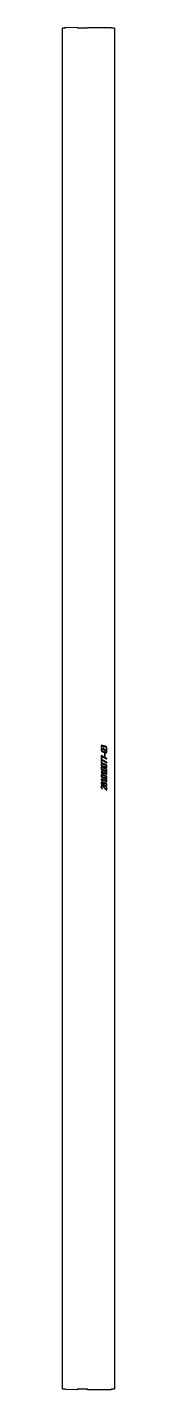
# Model space of a CAD drawing. Header units: millimetres. Extents: x 206 to 294, y 225 to 2503.
import ezdxf

# ---------------------------------------------------------------- set-up
doc = ezdxf.new("R2010")
doc.units = ezdxf.units.MM
doc.linetypes.add('K5LT_BASIC', pattern=[0])
doc.layers.add('Engraving', color=7, linetype='Continuous')

msp = doc.modelspace()

# ---------------------------------------------------------------- linework, layer by layer
at = {"color": 143, "linetype": 'K5LT_BASIC', "lineweight": 25, "true_color": 0x33acca}
for p, q in [((206.5, 226.9), (206.5, 2501.6)), ((211.5, 2501.5), (206.5, 2501.6)), ((211.5, 2501.5), (211.5, 2503)), ((211.5, 2503), (231.5, 2502.9)), ((231.5, 2502.9), (231.5, 2501.4)), ((236.5, 2501.4), (231.5, 2501.4)), ((248.6, 2502.9), (288.6, 2502.9)), ((248.6, 2501.4), (248.6, 2502.9)), ((288.6, 2502.9), (288.6, 2501.4)), ((293.6, 2501.4), (288.6, 2501.4)), ((293.6, 2501.4), (293.6, 226.7)), ((206.5, 226.9), (211.5, 226.9)), ((211.5, 225.4), (211.5, 226.9)), ((231.5, 225.3), (211.5, 225.4)), ((231.5, 226.8), (236.5, 226.8)), ((231.5, 226.8), (231.5, 225.3)), ((243.6, 226.7), (248.6, 226.7)), ((248.6, 225.2), (248.6, 226.7)), ((288.6, 225.2), (248.6, 225.2)), ((288.6, 226.7), (293.6, 226.7)), ((288.6, 226.7), (288.6, 225.2))]:
    msp.add_line(p, q, dxfattribs=at)
for points in [[(248.6, 2501.4), (243.3, 2501.4), (242.7, 2501.4), (241.8, 2501.4), (240.9, 2501.4), (240, 2501.4), (239.1, 2501.4), (238.3, 2501.4), (237.4, 2501.4), (236.8, 2501.4), (236.5, 2501.4)], [(236.5, 226.8), (236.8, 226.8), (237.4, 226.8), (238.3, 226.8), (239.1, 226.8), (240, 226.7), (240.9, 226.7), (241.8, 226.7), (242.7, 226.7), (243.3, 226.7), (243.6, 226.7)]]:
    msp.add_open_spline(points, degree=3, dxfattribs=at)
at = {"layer": 'Engraving', "color": 143, "linetype": 'K5LT_BASIC', "lineweight": 25, "true_color": 0x33acca}
for points, knots in [([(275.5, 1300.7), (275.7, 1301.1), (276.2, 1301.3), (276.8, 1301.4), (277.4, 1301.2), (278.1, 1301), (278.8, 1300.8), (279.7, 1300.5), (280.3, 1299.6), (280.9, 1298.8), (280.9, 1297.9), (280.9, 1297), (280.9, 1296.1), (280.9, 1296), (280.8, 1295.9), (280.7, 1295.8), (280.5, 1295.9), (280.5, 1295.9), (280.3, 1296.1), (280.2, 1296.2), (280.2, 1296.4), (280.2, 1297.3), (280.2, 1298.1), (280.2, 1298.7), (279.8, 1299.3), (279.4, 1299.8), (278.8, 1300), (278.1, 1300.3), (277.4, 1300.5), (276.8, 1300.7), (276.3, 1300.5), (275.9, 1300.2), (275.9, 1299.6), (275.9, 1299.4), (275.9, 1299.2), (275.9, 1299.1), (275.8, 1299), (275.7, 1299), (275.6, 1299), (275.5, 1299), (275.4, 1299.2), (275.2, 1299.3), (275.2, 1299.5), (275.2, 1300.1), (274.8, 1300.6), (274.4, 1301.2), (273.8, 1301.4), (273.4, 1301.5), (273.1, 1301.6), (272.5, 1301.8), (272.1, 1301.6), (271.7, 1301.3), (271.7, 1300.7), (271.7, 1300), (271.7, 1299.3), (271.7, 1299.1), (271.6, 1299), (271.5, 1299), (271.3, 1299), (271.2, 1299.1), (271.1, 1299.2), (271, 1299.3), (271, 1299.5), (271, 1300.2), (271, 1300.9), (271, 1301.8), (271.6, 1302.2), (272.2, 1302.6), (273.1, 1302.3), (273.4, 1302.2), (273.8, 1302.1), (273.9, 1302.1), (274, 1302), (274.1, 1302), (274.2, 1302), (274.2, 1301.9), (274.3, 1301.9), (274.5, 1301.8), (274.7, 1301.6), (275.1, 1301.3), (275.5, 1300.7)], [0, 0, 0, 1.105144, 1.105144, 2.412716, 2.412716, 4.127289, 4.127289, 6.317725, 6.317725, 8.444428, 8.444428, 10.473835, 10.473835, 10.771721, 10.771721, 11.072067, 11.072067, 11.383969, 11.383969, 11.786648, 11.786648, 13.815299, 13.815299, 15.233378, 15.233378, 16.694041, 16.694041, 18.407672, 18.407672, 19.599582, 19.599582, 20.752416, 20.752416, 21.157966, 21.157966, 21.455979, 21.455979, 21.756325, 21.756325, 22.068262, 22.068262, 22.471154, 22.471154, 23.889361, 23.889361, 25.351099, 25.351099, 26.208759, 26.208759, 27.401767, 27.401767, 28.555011, 28.555011, 30.178678, 30.178678, 30.476609, 30.476609, 30.776948, 30.776948, 31.088855, 31.088855, 31.491662, 31.491662, 33.115329, 33.115329, 34.837976, 34.837976, 36.636534, 36.636534, 37.494477, 37.494477, 37.777625, 37.777625, 37.949211, 37.949211, 38.142551, 38.142551, 38.714041, 38.714041, 40, 40, 40]), ([(278.8, 1295.1), (279.6, 1294.8), (280.3, 1294), (280.9, 1293.2), (280.9, 1292.3), (280.9, 1291.9), (280.9, 1291.6), (280.9, 1290.7), (280.3, 1290.3), (279.7, 1289.8), (278.8, 1290.1), (275.9, 1291.1), (273.1, 1292.1), (272.2, 1292.4), (271.6, 1293.2), (271, 1294), (271, 1294.9), (271, 1295.3), (271, 1295.6), (271, 1296.5), (271.6, 1296.9), (272.2, 1297.4), (273.1, 1297.1), (275.9, 1296.1), (278.8, 1295.1)], [0, 0, 0, 0.846521, 0.846521, 1.674424, 1.674424, 1.989042, 1.989042, 2.637777, 2.637777, 3.338641, 3.338641, 5.996422, 5.996422, 6.83575, 6.83575, 7.667338, 7.667338, 7.981955, 7.981955, 8.645972, 8.645972, 9.342219, 9.342219, 12, 12, 12]), ([(271.4, 1285.7), (276, 1283.1), (280.6, 1280.4), (280.7, 1280.4), (280.8, 1280.2), (280.9, 1280.1), (280.9, 1280), (280.9, 1279.9), (280.8, 1279.8), (280.7, 1279.7), (280.6, 1279.8), (280.5, 1279.8), (280.5, 1279.8), (276.1, 1282.3), (271.7, 1284.8), (271.7, 1283.1), (271.7, 1281.4), (272, 1281.2), (272.4, 1281.1), (272.5, 1281.1), (272.6, 1280.9), (272.7, 1280.8), (272.7, 1280.6), (272.7, 1280.6), (272.6, 1280.4), (272.6, 1280.4), (272.4, 1280.4), (271.8, 1280.6), (271.3, 1280.8), (271, 1280.9), (271, 1281.2), (271, 1283.4), (271, 1285.5), (271, 1285.7), (271, 1285.8), (271.1, 1285.8), (271.3, 1285.8), (271.3, 1285.7), (271.4, 1285.7)], [0, 0, 0, 5.953157, 5.953157, 6.113276, 6.113276, 6.251888, 6.251888, 6.390451, 6.390451, 6.541705, 6.541705, 6.59934, 6.59934, 12.273025, 12.273025, 14.212009, 14.212009, 14.627581, 14.627581, 14.815537, 14.815537, 14.984487, 14.984487, 15.117563, 15.117563, 15.276328, 15.276328, 15.902294, 15.902294, 16.260943, 16.260943, 18.649985, 18.649985, 18.79436, 18.79436, 18.934022, 18.934022, 19, 19, 19]), ([(271.4, 1279.4), (276, 1276.7), (280.6, 1274.1), (280.7, 1274.1), (280.8, 1273.9), (280.9, 1273.8), (280.9, 1273.7), (280.9, 1273.5), (280.8, 1273.4), (280.7, 1273.3), (280.6, 1273.4), (280.5, 1273.4), (280.5, 1273.4), (276.1, 1276), (271.7, 1278.5), (271.7, 1276.7), (271.7, 1275), (272, 1274.9), (272.4, 1274.8), (272.5, 1274.7), (272.6, 1274.6), (272.7, 1274.5), (272.7, 1274.3), (272.7, 1274.2), (272.6, 1274.1), (272.6, 1274), (272.4, 1274.1), (271.8, 1274.2), (271.3, 1274.4), (271, 1274.5), (271, 1274.9), (271, 1277), (271, 1279.2), (271, 1279.3), (271, 1279.4), (271.1, 1279.5), (271.3, 1279.4), (271.3, 1279.4), (271.4, 1279.4)], [0, 0, 0, 5.953157, 5.953157, 6.113276, 6.113276, 6.251888, 6.251888, 6.390451, 6.390451, 6.541705, 6.541705, 6.59934, 6.59934, 12.273025, 12.273025, 14.212009, 14.212009, 14.627581, 14.627581, 14.815537, 14.815537, 14.984487, 14.984487, 15.117563, 15.117563, 15.276328, 15.276328, 15.902294, 15.902294, 16.260943, 16.260943, 18.649985, 18.649985, 18.79436, 18.79436, 18.934022, 18.934022, 19, 19, 19]), ([(278.8, 1294.4), (275.9, 1295.4), (273.1, 1296.3), (272.5, 1296.5), (272.1, 1296.3), (271.7, 1296), (271.7, 1295.4), (271.7, 1295), (271.7, 1294.7), (271.7, 1294.1), (272.1, 1293.5), (272.5, 1293), (273.1, 1292.8), (275.9, 1291.8), (278.8, 1290.9), (279.3, 1290.7), (279.8, 1290.9), (280.2, 1291.2), (280.2, 1291.8), (280.2, 1292.1), (280.2, 1292.5), (280.2, 1293.1), (279.8, 1293.6), (279.4, 1294.2), (278.8, 1294.4)], [0, 0, 0, 3.194824, 3.194824, 3.749556, 3.749556, 4.284872, 4.284872, 4.662943, 4.662943, 5.32312, 5.32312, 6.003067, 6.003067, 9.197891, 9.197891, 9.751896, 9.751896, 10.278148, 10.278148, 10.656218, 10.656218, 11.310094, 11.310094, 12, 12, 12]), ([(277.7, 1289.2), (277.7, 1287.1), (277.7, 1285), (277.7, 1284.8), (277.6, 1284.7), (277.5, 1284.7), (277.3, 1284.7), (277.3, 1284.7), (277.1, 1284.9), (277, 1285), (277, 1285.2), (277, 1287.3), (277, 1289.5), (277, 1289.6), (277.1, 1289.7), (277.2, 1289.7), (277.3, 1289.7), (277.5, 1289.6), (277.6, 1289.5), (277.7, 1289.4), (277.7, 1289.2)], [0, 0, 0, 3.94619, 3.94619, 4.18756, 4.18756, 4.430856, 4.430856, 4.683549, 4.683549, 5.009861, 5.009861, 8.956051, 8.956051, 9.181245, 9.181245, 9.415662, 9.415662, 9.694987, 9.694987, 10, 10, 10]), ([(278.8, 1270.5), (279.6, 1270.2), (280.3, 1269.4), (280.9, 1268.5), (280.9, 1267.7), (280.9, 1267.3), (280.9, 1266.9), (280.9, 1266.1), (280.3, 1265.7), (279.7, 1265.2), (278.8, 1265.5), (275.9, 1266.5), (273.1, 1267.5), (272.2, 1267.8), (271.6, 1268.6), (271, 1269.4), (271, 1270.3), (271, 1270.7), (271, 1271), (271, 1271.9), (271.6, 1272.3), (272.2, 1272.8), (273.1, 1272.5), (275.9, 1271.5), (278.8, 1270.5)], [0, 0, 0, 0.846521, 0.846521, 1.674424, 1.674424, 1.989042, 1.989042, 2.637777, 2.637777, 3.338641, 3.338641, 5.996422, 5.996422, 6.83575, 6.83575, 7.667338, 7.667338, 7.981955, 7.981955, 8.645972, 8.645972, 9.342219, 9.342219, 12, 12, 12]), ([(278.8, 1264.2), (279.6, 1263.9), (280.3, 1263), (280.9, 1262.2), (280.9, 1261.3), (280.9, 1261), (280.9, 1260.6), (280.9, 1259.8), (280.3, 1259.3), (279.7, 1258.9), (278.8, 1259.2), (275.9, 1260.2), (273.1, 1261.1), (272.2, 1261.4), (271.6, 1262.2), (271, 1263.1), (271, 1264), (271, 1264.3), (271, 1264.7), (271, 1265.6), (271.6, 1266), (272.2, 1266.4), (273.1, 1266.1), (275.9, 1265.1), (278.8, 1264.2)], [0, 0, 0, 0.846521, 0.846521, 1.674424, 1.674424, 1.989042, 1.989042, 2.637777, 2.637777, 3.338641, 3.338641, 5.996422, 5.996422, 6.83575, 6.83575, 7.667338, 7.667338, 7.981955, 7.981955, 8.645972, 8.645972, 9.342219, 9.342219, 12, 12, 12]), ([(280.5, 1255.3), (280.7, 1255.3), (280.8, 1255.2), (280.9, 1255), (280.9, 1254.9), (280.9, 1254.8), (280.8, 1254.6), (280.7, 1254.6), (280.5, 1254.6), (276.4, 1256.1), (272.2, 1257.5), (272.9, 1256.5), (273.7, 1255.4), (273.8, 1255.3), (273.8, 1255.2), (273.8, 1255), (273.7, 1254.9), (273.6, 1254.9), (273.4, 1254.9), (273.4, 1254.9), (273.2, 1255.1), (272.1, 1256.5), (271.1, 1258), (271, 1258.1), (271, 1258.2), (271, 1258.4), (271.1, 1258.5), (271.2, 1258.5), (271.3, 1258.5), (275.9, 1256.9), (280.5, 1255.3)], [0, 0, 0, 0.181151, 0.181151, 0.343934, 0.343934, 0.472146, 0.472146, 0.625059, 0.625059, 5.39951, 5.39951, 6.773407, 6.773407, 6.936544, 6.936544, 7.074093, 7.074093, 7.217588, 7.217588, 7.383484, 7.383484, 9.302301, 9.302301, 9.462957, 9.462957, 9.596849, 9.596849, 9.739807, 9.739807, 15, 15, 15]), ([(278.8, 1251.7), (279.6, 1251.4), (280.3, 1250.6), (280.9, 1249.8), (280.9, 1248.9), (280.9, 1248.5), (280.9, 1248.2), (280.9, 1247.3), (280.3, 1246.9), (279.7, 1246.4), (278.8, 1246.8), (275.9, 1247.7), (273.1, 1248.7), (272.2, 1249), (271.6, 1249.8), (271, 1250.6), (271, 1251.5), (271, 1251.9), (271, 1252.3), (271, 1253.1), (271.6, 1253.5), (272.2, 1254), (273.1, 1253.7), (275.9, 1252.7), (278.8, 1251.7)], [0, 0, 0, 0.846521, 0.846521, 1.674424, 1.674424, 1.989042, 1.989042, 2.637777, 2.637777, 3.338641, 3.338641, 5.996422, 5.996422, 6.83575, 6.83575, 7.667338, 7.667338, 7.981955, 7.981955, 8.645972, 8.645972, 9.342219, 9.342219, 12, 12, 12]), ([(278.8, 1269.8), (275.9, 1270.8), (273.1, 1271.7), (272.5, 1271.9), (272.1, 1271.7), (271.7, 1271.4), (271.7, 1270.8), (271.7, 1270.4), (271.7, 1270.1), (271.7, 1269.5), (272.1, 1268.9), (272.5, 1268.4), (273.1, 1268.2), (275.9, 1267.2), (278.8, 1266.2), (279.3, 1266.1), (279.8, 1266.3), (280.2, 1266.6), (280.2, 1267.2), (280.2, 1267.5), (280.2, 1267.9), (280.2, 1268.5), (279.8, 1269), (279.4, 1269.6), (278.8, 1269.8)], [0, 0, 0, 3.194824, 3.194824, 3.749556, 3.749556, 4.284872, 4.284872, 4.662943, 4.662943, 5.32312, 5.32312, 6.003067, 6.003067, 9.197891, 9.197891, 9.751896, 9.751896, 10.278148, 10.278148, 10.656218, 10.656218, 11.310094, 11.310094, 12, 12, 12]), ([(278.8, 1263.5), (275.9, 1264.4), (273.1, 1265.4), (272.5, 1265.6), (272.1, 1265.3), (271.7, 1265), (271.7, 1264.4), (271.7, 1264.1), (271.7, 1263.7), (271.7, 1263.1), (272.1, 1262.6), (272.5, 1262), (273.1, 1261.8), (275.9, 1260.9), (278.8, 1259.9), (279.3, 1259.7), (279.8, 1260), (280.2, 1260.3), (280.2, 1260.8), (280.2, 1261.2), (280.2, 1261.5), (280.2, 1262.1), (279.8, 1262.7), (279.4, 1263.3), (278.8, 1263.5)], [0, 0, 0, 3.194824, 3.194824, 3.749556, 3.749556, 4.284872, 4.284872, 4.662943, 4.662943, 5.32312, 5.32312, 6.003067, 6.003067, 9.197891, 9.197891, 9.751896, 9.751896, 10.278148, 10.278148, 10.656218, 10.656218, 11.310094, 11.310094, 12, 12, 12]), ([(278.8, 1251), (275.9, 1252), (273.1, 1253), (272.5, 1253.2), (272.1, 1252.9), (271.7, 1252.6), (271.7, 1252), (271.7, 1251.7), (271.7, 1251.3), (271.7, 1250.7), (272.1, 1250.2), (272.5, 1249.6), (273.1, 1249.4), (275.9, 1248.4), (278.8, 1247.5), (279.3, 1247.3), (279.8, 1247.6), (280.2, 1247.8), (280.2, 1248.4), (280.2, 1248.8), (280.2, 1249.1), (280.2, 1249.7), (279.8, 1250.3), (279.4, 1250.8), (278.8, 1251)], [0, 0, 0, 3.194824, 3.194824, 3.749556, 3.749556, 4.284872, 4.284872, 4.662943, 4.662943, 5.32312, 5.32312, 6.003067, 6.003067, 9.197891, 9.197891, 9.751896, 9.751896, 10.278148, 10.278148, 10.656218, 10.656218, 11.310094, 11.310094, 12, 12, 12]), ([(279.8, 1257.2), (279.8, 1257.3), (280, 1257.5), (280.2, 1257.6), (280.4, 1257.5), (280.6, 1257.4), (280.7, 1257.2), (280.9, 1257), (280.9, 1256.8), (280.9, 1256.5), (280.8, 1256.5), (280.6, 1256.4), (280.4, 1256.4), (280.2, 1256.5), (280, 1256.7), (279.8, 1256.9), (279.8, 1257.2)], [0, 0, 0, 0.855828, 0.855828, 1.74556, 1.74556, 2.805969, 2.805969, 3.96496, 3.96496, 4.876932, 4.876932, 5.801755, 5.801755, 6.76801, 6.76801, 8, 8, 8]), ([(280.9, 1231.8), (280.9, 1229.7), (280.9, 1227.6), (280.9, 1227.5), (280.8, 1227.4), (280.7, 1227.3), (280.5, 1227.4), (280.4, 1227.4), (280.3, 1227.5), (277.4, 1230.4), (274.4, 1233.4), (274.3, 1233.5), (274.2, 1233.6), (274, 1233.7), (273.9, 1233.8), (273.7, 1234), (273.4, 1234.1), (272.7, 1234.3), (272.2, 1233.9), (272, 1233.7), (271.8, 1233.4), (271.7, 1233.1), (271.7, 1232.8), (271.7, 1232.3), (271.9, 1231.8), (272.2, 1231.3), (272.9, 1230.8), (273, 1230.7), (273.1, 1230.6), (273.1, 1230.5), (273.1, 1230.4), (273.1, 1230.2), (273, 1230.2), (272.9, 1230.1), (272.8, 1230.1), (272.7, 1230.2), (272.6, 1230.2), (271.8, 1230.8), (271.3, 1231.6), (270.9, 1232.3), (270.9, 1233), (270.9, 1234), (271.6, 1234.6), (272.4, 1235.2), (273.4, 1234.8), (273.7, 1234.7), (274.1, 1234.5), (274.4, 1234.3), (274.8, 1233.9), (277.5, 1231.2), (280.2, 1228.5), (280.2, 1230.3), (280.2, 1232.1), (280.2, 1232.2), (280.3, 1232.3), (280.4, 1232.4), (280.5, 1232.3), (280.7, 1232.3), (280.8, 1232.1), (280.9, 1232), (280.9, 1231.8)], [0, 0, 0, 3.047826, 3.047826, 3.226196, 3.226196, 3.425035, 3.425035, 3.570989, 3.570989, 9.561221, 9.561221, 9.825724, 9.825724, 10.050668, 10.050668, 10.473601, 10.473601, 11.396415, 11.396415, 11.832946, 11.832946, 12.317549, 12.317549, 13.072233, 13.072233, 14.062635, 14.062635, 14.240973, 14.240973, 14.40613, 14.40613, 14.588981, 14.588981, 14.779051, 14.779051, 14.881829, 14.881829, 16.249197, 16.249197, 17.325971, 17.325971, 18.610175, 18.610175, 19.935785, 19.935785, 20.483021, 20.483021, 21.195978, 21.195978, 26.62229, 26.62229, 29.191003, 29.191003, 29.365522, 29.365522, 29.547183, 29.547183, 29.763638, 29.763638, 30, 30, 30]), ([(280.5, 1242.9), (280.7, 1242.8), (280.8, 1242.7), (280.9, 1242.6), (280.9, 1242.4), (280.9, 1242.4), (280.8, 1242.2), (280.7, 1242.1), (280.5, 1242.2), (276.4, 1243.6), (272.2, 1245), (272.9, 1244), (273.7, 1243), (273.8, 1242.9), (273.8, 1242.7), (273.8, 1242.6), (273.7, 1242.5), (273.6, 1242.4), (273.4, 1242.5), (273.4, 1242.5), (273.2, 1242.7), (272.1, 1244.1), (271.1, 1245.5), (271, 1245.7), (271, 1245.8), (271, 1245.9), (271.1, 1246), (271.2, 1246.1), (271.3, 1246), (275.9, 1244.5), (280.5, 1242.9)], [0, 0, 0, 0.181151, 0.181151, 0.343934, 0.343934, 0.472146, 0.472146, 0.625059, 0.625059, 5.39951, 5.39951, 6.773407, 6.773407, 6.936544, 6.936544, 7.074093, 7.074093, 7.217588, 7.217588, 7.383484, 7.383484, 9.302301, 9.302301, 9.462957, 9.462957, 9.596849, 9.596849, 9.739807, 9.739807, 15, 15, 15]), ([(278.8, 1239.3), (279.7, 1239), (280.3, 1238.2), (280.9, 1237.3), (280.9, 1236.4), (280.9, 1236.1), (280.9, 1235.7), (280.9, 1234.9), (280.3, 1234.5), (279.7, 1234), (278.8, 1234.3), (278.1, 1234.6), (277.4, 1234.8), (276.8, 1235), (276.3, 1235.5), (275.8, 1235.9), (275.5, 1236.6), (275.2, 1236.3), (274.7, 1236.3), (274.3, 1236.2), (273.8, 1236.4), (273.4, 1236.5), (273.1, 1236.6), (272.3, 1236.9), (271.6, 1237.7), (271.3, 1238.2), (271.1, 1238.6), (271, 1238.8), (271, 1239), (271, 1239.1), (271, 1239.2), (271, 1239.3), (271, 1239.5), (271, 1240.3), (271.6, 1240.8), (271.9, 1241), (272.3, 1241), (272.4, 1241), (272.6, 1241), (272.7, 1241), (272.9, 1240.9), (273, 1240.9), (273.1, 1240.9), (273.4, 1240.7), (273.8, 1240.6), (274.3, 1240.4), (274.7, 1240.1), (275.1, 1239.8), (275.5, 1239.3), (275.7, 1239.7), (276.2, 1239.8), (276.8, 1240), (277.3, 1239.8), (278.1, 1239.5), (278.8, 1239.3)], [0, 0, 0, 1.873598, 1.873598, 3.69261, 3.69261, 4.386884, 4.386884, 5.818535, 5.818535, 7.364988, 7.364988, 8.831065, 8.831065, 10.043454, 10.043454, 11.431214, 11.431214, 12.22177, 12.22177, 13.14885, 13.14885, 13.899491, 13.899491, 15.762312, 15.762312, 16.708293, 16.708293, 17.125443, 17.125443, 17.362221, 17.362221, 17.577677, 17.577677, 19.055802, 19.055802, 19.771228, 19.771228, 20.139764, 20.139764, 20.365597, 20.365597, 20.592941, 20.592941, 21.340886, 21.340886, 22.373032, 22.373032, 23.469845, 23.469845, 24.415003, 24.415003, 25.533412, 25.533412, 27, 27, 27]), ([(273.8, 1239.9), (273.4, 1240), (273.1, 1240.2), (272.5, 1240.4), (272.1, 1240.1), (271.7, 1239.8), (271.7, 1239.2), (271.7, 1238.6), (272.1, 1238.1), (272.5, 1237.5), (273.1, 1237.3), (273.4, 1237.2), (273.8, 1237.1), (274.4, 1236.9), (274.8, 1237.1), (275.2, 1237.4), (275.2, 1238), (275.2, 1238.6), (274.8, 1239.1), (274.4, 1239.7), (273.8, 1239.9)], [0, 0, 0, 0.718951, 0.718951, 1.697337, 1.697337, 2.634709, 2.634709, 3.797866, 3.797866, 5.000561, 5.000561, 5.719512, 5.719512, 6.697901, 6.697901, 7.635273, 7.635273, 8.789173, 8.789173, 10, 10, 10]), ([(278.8, 1238.6), (278.1, 1238.8), (277.4, 1239.1), (276.8, 1239.3), (276.3, 1239), (275.9, 1238.7), (275.9, 1238.1), (275.9, 1237.8), (275.9, 1237.4), (275.9, 1236.8), (276.3, 1236.3), (276.8, 1235.7), (277.4, 1235.5), (278.1, 1235.3), (278.8, 1235), (279.3, 1234.8), (279.8, 1235.1), (280.2, 1235.4), (280.2, 1236), (280.2, 1236.3), (280.2, 1236.7), (280.2, 1237.3), (279.8, 1237.8), (279.4, 1238.4), (278.8, 1238.6)], [0, 0, 0, 1.329406, 1.329406, 2.254108, 2.254108, 3.148824, 3.148824, 3.778355, 3.778355, 4.877538, 4.877538, 6.009386, 6.009386, 7.338792, 7.338792, 8.260968, 8.260968, 9.137189, 9.137189, 9.766721, 9.766721, 10.866842, 10.866842, 12, 12, 12]), ([(279.8, 1244.7), (279.8, 1244.9), (280, 1245), (280.2, 1245.1), (280.4, 1245.1), (280.6, 1245), (280.7, 1244.8), (280.9, 1244.6), (280.9, 1244.4), (280.9, 1244.1), (280.8, 1244), (280.6, 1243.9), (280.4, 1244), (280.2, 1244), (280, 1244.2), (279.8, 1244.5), (279.8, 1244.7)], [0, 0, 0, 0.855828, 0.855828, 1.74556, 1.74556, 2.805969, 2.805969, 3.96496, 3.96496, 4.876932, 4.876932, 5.801755, 5.801755, 6.76801, 6.76801, 8, 8, 8])]:
    msp.add_open_spline(points, degree=2, knots=knots, dxfattribs=at)

doc.saveas('drawing.dxf')
